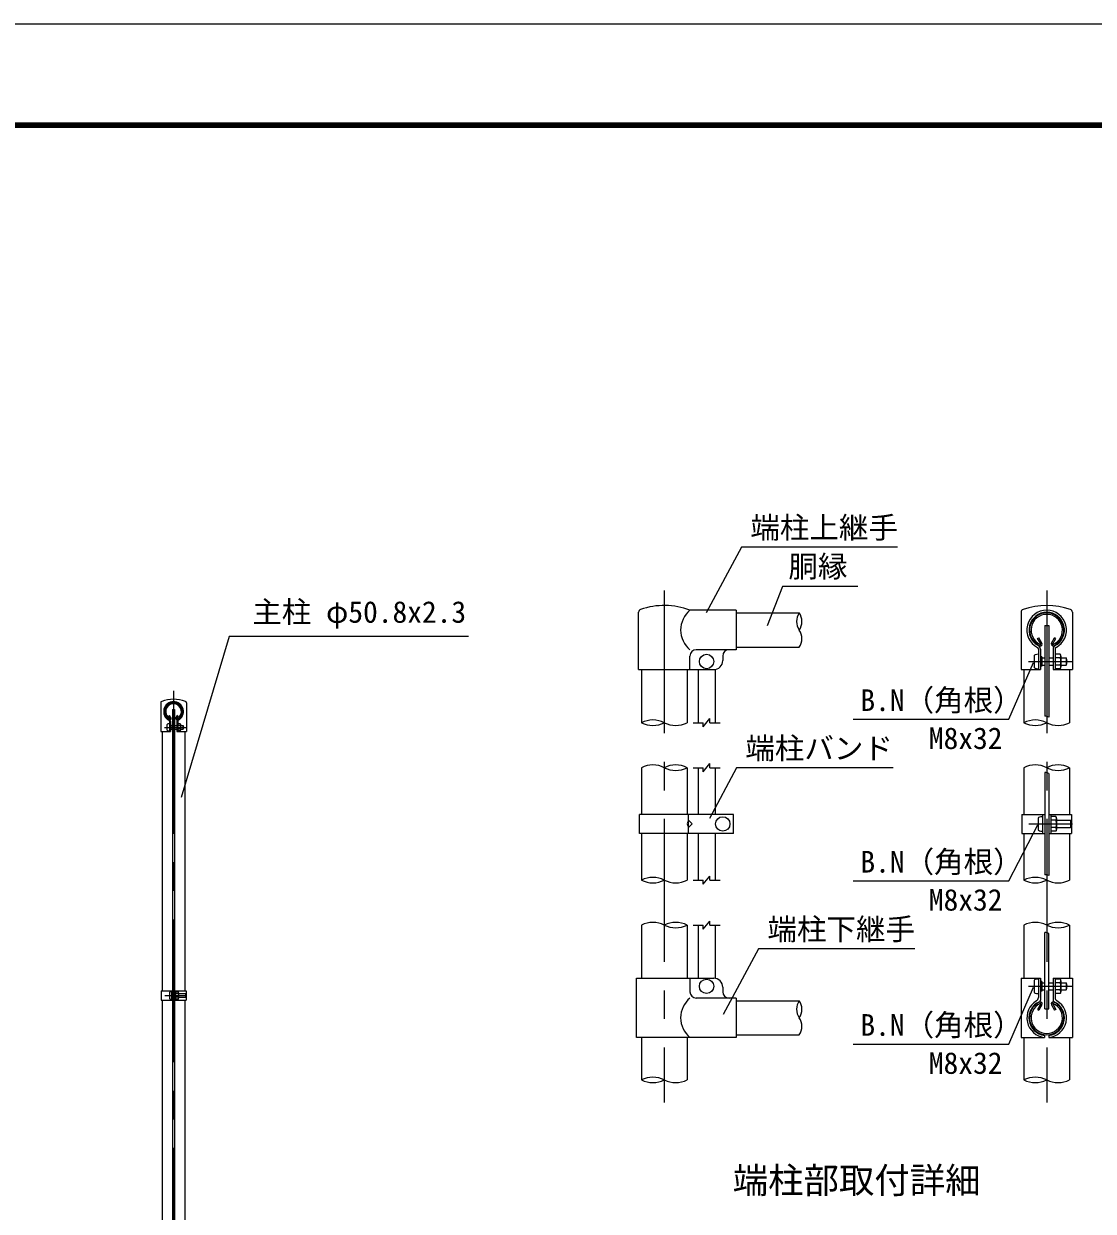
# Model space of a CAD drawing. Units: millimetres, scale not verified. Extents: x -4200 to 4200, y -2970 to 2970.
# Drawn here: x -377 to 2000, y 330 to 2970 of the extents above; entities that cross this region are included whole.
import ezdxf
from ezdxf.enums import TextEntityAlignment as Align

# ---------------------------------------------------------------- set-up
doc = ezdxf.new("R2010")
doc.units = ezdxf.units.MM
doc.header["$LTSCALE"] = 10
doc.linetypes.add('USER1', pattern=[50.8, 31.75, -6.35, 6.35, -6.35])
for name, color, linetype, lineweight in [('0-0_D-TTL-TXT', 7, 'Continuous', 25), ('0-1_D-BMK', 2, 'USER1', 13), ('0-2_D-STR1', 1, 'Continuous', 25), ('0-3_D-STR-DIM', 7, 'Continuous', 13), ('0-9_D-STR3', 3, 'Continuous', 13), ('0-B_D-STR-TXT', 7, 'Continuous', 13), ('0-C_D-TTL', 7, 'Continuous', 25)]:
    doc.layers.add(name, color=color, linetype=linetype, lineweight=lineweight)
doc.styles.add('ＭＳ ゴシック', font='')
doc.styles.get('ＭＳ ゴシック').set_extended_font_data('MS Gothic')

msp = doc.modelspace()

# ---------------------------------------------------------------- linework, layer by layer
at = {"layer": '0-1_D-BMK'}
for p, q in [((1046.97, 1710.33), (1046.97, 572.33)), ((1896.97, 1710.33), (1896.97, 572.33)), ((1856.31, 1552.33), (1954.07, 1552.33)), ((-43.67, 1487.06), (-43.67, -870)), ((-64, 1406.01), (-15.12, 1406.01)), ((1856.89, 1191.33), (1954.64, 1191.33)), ((1856.31, 830.33), (1954.07, 830.33)), ((-62.95, 810.01), (-14.07, 810.01))]:
    msp.add_line(p, q, dxfattribs=at)
at = {"layer": '0-2_D-STR1'}
for p, q in [((1206.97, 1660.33), (1346.97, 1660.33)), ((1206.97, 1584.13), (1346.97, 1584.13)), ((1876.6, 1603.73), (1879.38, 1605.33)), ((1883.62, 1591.57), (1876.6, 1603.73)), ((1886.4, 1593.17), (1879.38, 1605.33)), ((1907.53, 1593.17), (1914.55, 1605.33)), ((1910.31, 1591.57), (1917.33, 1603.73)), ((1917.33, 1603.73), (1914.55, 1605.33)), ((996.17, 1534.33), (996.17, 1416.33)), ((1097.77, 1534.33), (1097.77, 1416.33)), ((1846.17, 1534.33), (1846.17, 1416.33)), ((1947.77, 1534.33), (1947.77, 1416.33)), ((-53.85, 1431.75), (-52.47, 1432.55)), ((-50.35, 1425.67), (-53.85, 1431.75)), ((-48.96, 1426.47), (-52.47, 1432.55)), ((-38.39, 1426.47), (-34.88, 1432.55)), ((-37, 1425.67), (-33.49, 1431.75)), ((-33.49, 1431.75), (-34.88, 1432.55)), ((-69.07, 1397), (-69.07, 820.51)), ((-18.27, 1397), (-18.27, 820.51)), ((996.17, 1316.33), (996.17, 1212.32)), ((1097.77, 1316.33), (1097.77, 1212.32)), ((1846.17, 1316.33), (1846.17, 1212.33)), ((1947.77, 1316.33), (1947.77, 1212.33)), ((996.17, 1170.32), (996.17, 1066.33)), ((1097.77, 1170.32), (1097.77, 1066.33)), ((1846.17, 1170.33), (1846.17, 1066.33)), ((1947.77, 1170.33), (1947.77, 1066.33)), ((996.17, 966.33), (996.17, 848.33)), ((1097.77, 966.33), (1097.77, 848.33)), ((1846.17, 966.33), (1846.17, 848.33)), ((1947.77, 966.33), (1947.77, 848.33)), ((-69.07, 799.51), (-69.07, 170.51)), ((-18.27, 799.51), (-18.27, 170.51)), ((1206.97, 798.43), (1346.97, 798.43)), ((1883.62, 791.09), (1876.6, 778.94)), ((1876.6, 778.94), (1879.38, 777.33)), ((1886.4, 789.49), (1879.38, 777.33)), ((1907.53, 789.49), (1914.55, 777.33)), ((1910.31, 791.09), (1917.33, 778.94)), ((1917.33, 778.94), (1914.55, 777.33)), ((996.17, 716.33), (996.17, 622.33)), ((1097.77, 716.33), (1097.77, 622.33)), ((1206.97, 722.23), (1346.97, 722.23)), ((1846.17, 716.33), (1846.17, 622.33)), ((1947.77, 716.33), (1947.77, 622.33))]:
    msp.add_line(p, q, dxfattribs=at)
for centre, radius, start, end in [((1896.97, 1622.23), 38.1, 294.32478, 245.67522), ((1896.97, 1622.23), 34.89, 294.32478, 245.67522), ((1882.92, 1591.17), 4.01, 245.67522, 30), ((1882.92, 1591.17), 0.802, 245.67522, 30), ((1911.01, 1591.17), 4.01, 150, 294.32478), ((1911.01, 1591.17), 0.802, 150, 294.32478), ((-43.67, 1441), 19.05, 294.32478, 245.67522), ((-43.67, 1441), 17.45, 294.32478, 245.67522), ((-50.69, 1425.47), 2, 245.67522, 30), ((-50.69, 1425.47), 0.401, 245.67522, 30), ((-36.65, 1425.47), 2, 150, 294.32478), ((-36.65, 1425.47), 0.401, 150, 294.32478), ((1896.97, 760.43), 38.1, 114.32478, 65.67522), ((1896.97, 760.43), 34.89, 114.32478, 65.67522), ((1882.92, 791.5), 4.01, 330, 114.32478), ((1882.92, 791.5), 0.802, 330, 114.32478), ((1911.01, 791.5), 4.01, 65.67522, 210), ((1911.01, 791.5), 0.802, 65.67522, 210)]:
    msp.add_arc(centre, radius, start, end, dxfattribs=at)
at = {"layer": '0-3_D-STR-DIM'}
for p, q in [((1110.97, 1416.33), (1133.47, 1416.33)), ((1133.47, 1407.33), (1148.47, 1425.33)), ((1133.47, 1407.33), (1133.47, 1416.33)), ((1148.47, 1416.33), (1148.47, 1425.33)), ((1148.47, 1416.33), (1170.97, 1416.33)), ((1133.47, 1307.33), (1148.47, 1325.33)), ((1148.47, 1316.33), (1148.47, 1325.33)), ((1110.97, 1316.33), (1133.47, 1316.33)), ((1133.47, 1307.33), (1133.47, 1316.33)), ((1148.47, 1316.33), (1170.97, 1316.33)), ((1110.97, 1066.33), (1133.47, 1066.33)), ((1133.47, 1057.33), (1148.47, 1075.33)), ((1133.47, 1057.33), (1133.47, 1066.33)), ((1148.47, 1066.33), (1148.47, 1075.33)), ((1148.47, 1066.33), (1170.97, 1066.33)), ((1110.97, 966.33), (1133.47, 966.33)), ((1133.47, 957.33), (1148.47, 975.33)), ((1133.47, 957.33), (1133.47, 966.33)), ((1148.47, 966.33), (1148.47, 975.33)), ((1148.47, 966.33), (1170.97, 966.33))]:
    msp.add_line(p, q, dxfattribs=at)
for centre, radius, start, end in [((1374.21, 1641.28), 33.24, 145.03504, 214.96496), ((1319.72, 1641.28), 33.24, 325.03504, 34.96496), ((1319.72, 1603.18), 33.24, 325.03422, 34.96578), ((1894.01, 1415.27), 15.36, 60.95271, 95.76063), ((1021.57, 1365.57), 56.76, 63.4184, 116.5816), ((1021.57, 1467.1), 56.76, 243.4184, 296.5816), ((1072.37, 1467.1), 56.76, 243.4184, 296.5816), ((1871.57, 1365.57), 56.76, 63.4184, 116.5816), ((1871.57, 1467.1), 56.76, 243.4184, 296.5816), ((1922.37, 1467.1), 56.76, 243.4184, 296.5816), ((1021.57, 1265.57), 56.76, 63.4184, 116.5816), ((1072.37, 1265.57), 56.76, 63.4184, 116.5816), ((1871.57, 1265.57), 56.76, 63.4184, 116.5816), ((1922.37, 1265.57), 56.76, 63.4184, 116.5816), ((1072.37, 1367.1), 56.76, 243.4184, 296.5816), ((1894.01, 1290.01), 15.36, 60.95271, 95.76063), ((1922.37, 1367.1), 56.76, 243.4184, 296.5816), ((1021.57, 1015.57), 56.76, 63.4184, 116.5816), ((1021.57, 1117.1), 56.76, 243.4184, 296.5816), ((1072.37, 1117.1), 56.76, 243.4184, 296.5816), ((1871.57, 1015.57), 56.76, 63.4184, 116.5816), ((1871.57, 1117.1), 56.76, 243.4184, 296.5816), ((1894.01, 1063.07), 15.36, 60.95271, 95.76063), ((1922.37, 1117.1), 56.76, 243.4184, 296.5816), ((1021.57, 915.57), 56.76, 63.4184, 116.5816), ((1072.37, 915.57), 56.76, 63.4184, 116.5816), ((1072.37, 1017.1), 56.76, 243.4184, 296.5816), ((1871.57, 915.57), 56.76, 63.4184, 116.5816), ((1922.37, 915.57), 56.76, 63.4184, 116.5816), ((1922.37, 1017.1), 56.76, 243.4184, 296.5816), ((1894.01, 934.34), 15.36, 60.95271, 95.76063), ((1374.21, 779.38), 33.24, 145.03504, 214.96496), ((1319.72, 779.38), 33.24, 325.03504, 34.96496), ((1319.72, 741.28), 33.24, 325.03422, 34.96578), ((1021.57, 571.57), 56.76, 63.4184, 116.5816), ((1021.57, 673.1), 56.76, 243.4184, 296.5816), ((1072.37, 673.1), 56.76, 243.4184, 296.5816), ((1871.57, 571.57), 56.76, 63.4184, 116.5816), ((1871.57, 673.1), 56.76, 243.4184, 296.5816), ((1922.37, 673.1), 56.76, 243.4184, 296.5816)]:
    msp.add_arc(centre, radius, start, end, dxfattribs=at)
at = {"layer": '0-9_D-STR3'}
for p, q in [((1206.97, 1666.33), (1104.07, 1666.33)), ((1206.97, 1666.33), (1206.97, 1578.33)), ((989.87, 1534.33), (989.87, 1661.72)), ((1954.07, 1661.72), (1954.07, 1534.33)), ((1954.07, 1661.71), (1954.07, 1534.33)), ((1892.47, 1632.33), (1901.47, 1632.33)), ((1892.47, 1632.33), (1892.47, 1430.56)), ((1901.47, 1632.33), (1901.47, 1428.7)), ((1104.07, 1534.33), (1104.07, 1564.33)), ((1206.97, 1578.33), (1118.07, 1578.33)), ((1176.97, 1564.33), (1176.97, 1554.33)), ((1868.77, 1565.33), (1868.77, 1539.33)), ((1878.37, 1579.99), (1878.37, 1534.33)), ((1882.97, 1579.99), (1882.97, 1534.33)), ((1886.37, 1562.97), (1882.97, 1562.97)), ((1886.37, 1562.97), (1886.37, 1541.7)), ((1886.37, 1560.33), (1892.47, 1560.33)), ((1901.47, 1560.33), (1910.97, 1560.33)), ((1910.97, 1579.99), (1910.97, 1534.33)), ((1915.57, 1579.99), (1915.57, 1534.33)), ((1926.57, 1568.53), (1915.57, 1568.53)), ((1926.57, 1560.43), (1915.57, 1560.43)), ((1928.57, 1564.16), (1928.57, 1540.26)), ((1928.57, 1560.33), (1940.37, 1560.33)), ((1940.37, 1560.33), (1940.37, 1544.33)), ((989.87, 1534.33), (1104.07, 1534.33)), ((1104.07, 1534.33), (1156.97, 1534.33)), ((1121.97, 1534.33), (1121.97, 1416.33)), ((1159.97, 1534.56), (1159.97, 1416.33)), ((1886.37, 1541.7), (1882.97, 1541.7)), ((1886.37, 1544.33), (1892.47, 1544.33)), ((1901.47, 1544.33), (1910.97, 1544.33)), ((1910.97, 1534.33), (1954.07, 1534.33)), ((1926.57, 1544.23), (1915.57, 1544.23)), ((1926.57, 1536.13), (1915.57, 1536.13)), ((1928.57, 1544.33), (1940.37, 1544.33)), ((-15.12, 1460.69), (-15.12, 1397)), ((-45.92, 1446), (-41.42, 1446)), ((-45.92, 1446), (-45.92, -461)), ((-41.42, 1446), (-41.42, -461)), ((-57.77, 1399.51), (-57.77, 1412.51)), ((-52.97, 1419.83), (-52.97, 1397)), ((-50.67, 1419.83), (-50.67, 1397)), ((-48.97, 1411.33), (-50.67, 1411.33)), ((-48.97, 1400.69), (-50.67, 1400.69)), ((-48.97, 1400.69), (-48.97, 1411.33)), ((-48.97, 1410.01), (-45.92, 1410.01)), ((-48.97, 1402.01), (-45.92, 1402.01)), ((-41.42, 1410.01), (-36.67, 1410.01)), ((-41.42, 1402.01), (-36.67, 1402.01)), ((-36.67, 1419.83), (-36.67, 1397)), ((-34.37, 1419.83), (-34.37, 1397)), ((-28.87, 1414.11), (-34.37, 1414.11)), ((-28.87, 1410.06), (-34.37, 1410.06)), ((-28.87, 1401.96), (-34.37, 1401.96)), ((-27.87, 1400.1), (-27.87, 1412.05)), ((-27.87, 1410.01), (-21.97, 1410.01)), ((-27.87, 1402.01), (-21.97, 1402.01)), ((-21.97, 1402.01), (-21.97, 1410.01)), ((-36.67, 1397), (-15.12, 1397)), ((-28.87, 1397.91), (-34.37, 1397.91)), ((1121.97, 1316.33), (1121.97, 1212.32)), ((1159.97, 1316.33), (1159.97, 1212.32)), ((1892.47, 1305.29), (1892.47, 1078.36)), ((1901.47, 1303.43), (1901.47, 1076.5)), ((991.97, 1170.32), (991.97, 1212.32)), ((1200.96, 1212.32), (991.97, 1212.32)), ((1100.61, 1170.32), (1100.61, 1212.32)), ((1200.96, 1170.32), (1200.96, 1212.32)), ((1841.57, 1212.33), (1892.47, 1212.33)), ((1878.27, 1204.33), (1878.27, 1178.33)), ((1887.87, 1212.33), (1887.87, 1170.33)), ((1887.87, 1207.33), (1887.87, 1175.33)), ((1901.47, 1212.33), (1952.37, 1212.33)), ((1906.07, 1212.33), (1906.07, 1170.33)), ((1917.07, 1207.53), (1906.07, 1207.53)), ((1917.07, 1199.43), (1906.07, 1199.43)), ((1919.07, 1203.16), (1919.07, 1179.26)), ((1919.07, 1199.33), (1949.87, 1199.33)), ((1949.87, 1199.33), (1949.87, 1183.33)), ((1952.37, 1212.33), (1952.37, 1170.33)), ((1200.96, 1170.32), (991.97, 1170.32)), ((1121.97, 1170.32), (1121.97, 1066.33)), ((1159.97, 1170.32), (1159.97, 1066.33)), ((1901.47, 1170.33), (1952.37, 1170.33)), ((1917.07, 1183.23), (1906.07, 1183.23)), ((1917.07, 1175.13), (1906.07, 1175.13)), ((1919.07, 1183.33), (1949.87, 1183.33)), ((1121.97, 966.33), (1121.97, 848.33)), ((1159.97, 966.33), (1159.97, 848.11)), ((1892.47, 780.33), (1892.47, 949.63)), ((1901.47, 780.33), (1901.47, 947.77)), ((985.07, 848.33), (1156.97, 848.33)), ((985.07, 716.33), (985.07, 848.33)), ((1104.07, 848.33), (1104.07, 818.33)), ((1839.87, 848.33), (1882.97, 848.33)), ((1839.87, 848.33), (1839.87, 716.33)), ((1878.37, 848.33), (1878.37, 805.35)), ((1882.97, 848.33), (1882.97, 799.82)), ((1910.97, 848.33), (1910.97, 799.82)), ((1910.97, 848.33), (1954.07, 848.33)), ((1915.57, 848.33), (1915.57, 805.35)), ((1926.57, 846.53), (1915.57, 846.53)), ((1954.07, 848.33), (1954.07, 716.33)), ((-71.37, 820.51), (-45.92, 820.51)), ((-48.22, 820.51), (-48.22, 799.51)), ((-41.42, 820.51), (-15.97, 820.51)), ((-39.12, 820.51), (-39.12, 799.51)), ((-15.97, 820.51), (-15.97, 799.51)), ((1176.97, 828.33), (1176.97, 818.33)), ((1868.77, 843.33), (1868.77, 817.33)), ((1886.37, 840.97), (1882.97, 840.97)), ((1886.37, 819.7), (1882.97, 819.7)), ((1886.37, 840.97), (1886.37, 819.7)), ((1886.37, 838.33), (1892.47, 838.33)), ((1886.37, 822.33), (1892.47, 822.33)), ((1901.47, 838.33), (1910.97, 838.33)), ((1901.47, 822.33), (1910.97, 822.33)), ((1926.57, 838.43), (1915.57, 838.43)), ((1926.57, 822.23), (1915.57, 822.23)), ((1928.57, 842.16), (1928.57, 818.26)), ((1928.57, 838.33), (1940.37, 838.33)), ((1928.57, 822.33), (1940.37, 822.33)), ((1940.37, 838.33), (1940.37, 822.33)), ((-53.02, 816.51), (-53.02, 803.51)), ((-48.22, 818.01), (-48.22, 802.01)), ((-48.22, 816.21), (-48.22, 803.81)), ((-41.42, 799.51), (-15.97, 799.51)), ((-33.62, 818.11), (-39.12, 818.11)), ((-39.12, 818.11), (-39.12, 801.91)), ((-39.12, 816.21), (-39.12, 803.81)), ((-33.62, 814.06), (-39.12, 814.06)), ((-33.62, 805.96), (-39.12, 805.96)), ((-33.62, 801.91), (-39.12, 801.91)), ((-32.62, 815.92), (-32.62, 803.97)), ((-32.62, 814.01), (-17.22, 814.01)), ((-32.62, 806.01), (-17.22, 806.01)), ((-17.22, 814.01), (-17.22, 806.01)), ((1206.97, 804.33), (1118.07, 804.33)), ((1206.97, 804.33), (1206.97, 716.33)), ((1926.57, 814.13), (1915.57, 814.13)), ((1892.47, 780.33), (1901.47, 780.33)), ((1206.97, 716.33), (985.07, 716.33)), ((1839.87, 716.33), (1891.97, 716.33)), ((1891.97, 721.25), (1891.97, 716.33)), ((1901.97, 721.25), (1901.97, 716.33)), ((1901.97, 716.33), (1954.07, 716.33))]:
    msp.add_line(p, q, dxfattribs=at)
for points in [[(1839.87, 1661.72), (1839.87, 1534.33), (1882.97, 1534.33)], [(-72.22, 1460.69), (-72.22, 1397), (-50.67, 1397)], [(1841.57, 1212.33), (1841.57, 1170.33), (1892.47, 1170.33)], [(-71.37, 820.51), (-71.37, 799.51), (-45.92, 799.51)]]:
    msp.add_lwpolyline(points, dxfattribs=at)
msp.add_lwpolyline([(1100.61, 1199.32), (1097.96, 1191.32), (1100.61, 1183.32), (1108.61, 1191.32)], close=True, dxfattribs=at)
for centre in [(1140.97, 1552.33), (1176.96, 1191.32), (1140.97, 830.33)]:
    msp.add_circle(centre, 16, dxfattribs=at)
for centre, radius, start, end in [((996.47, 1661.72), 6.6, 109.22051, 180), ((1046.97, 1516.87), 160, 69.0916, 109.22051), ((1140.46, 1622.33), 57.1, 129.59418, 230.40582), ((1846.46, 1661.72), 6.59, 109.08221, 180.02255), ((1896.97, 1516.87), 160, 70.78312, 109.21688), ((1896.97, 1622.33), 44, 298.0884, 241.9116), ((1947.47, 1661.72), 6.59, 359.97745, 70.91779), ((1896.97, 1622.33), 39.4, 298.0884, 241.9116), ((1874.37, 1579.99), 8.6, 0, 61.9116), ((1919.57, 1579.99), 8.6, 118.0884, 180), ((1118.07, 1564.33), 14, 90, 180), ((1190.97, 1564.33), 14, 90, 180), ((1874.37, 1579.99), 4, 0, 61.9116), ((1919.57, 1579.99), 4, 118.0884, 180), ((1911.16, 1552.33), 17.4, 332.26063, 27.73937), ((1923.49, 1564.48), 5.08, 307.21089, 52.78911), ((1925.37, 1552.33), 17, 331.92751, 28.07249), ((1156.97, 1554.33), 20, 270, 0), ((1923.47, 1540.18), 5.1, 307.42505, 52.57495), ((-68.92, 1460.69), 3.3, 109.21688, 180), ((-43.68, 1388.27), 80, 70.77586, 109.21688), ((-43.67, 1441), 22, 298.0884, 241.9116), ((-43.67, 1441), 19.7, 298.0884, 241.9116), ((-18.42, 1460.69), 3.3, 0, 70.77586), ((-54.97, 1419.83), 2, 0, 61.9116), ((-54.97, 1419.83), 4.3, 0, 61.9116), ((-32.37, 1419.83), 4.3, 118.0884, 180), ((-32.37, 1419.83), 2, 118.0884, 180), ((-30.42, 1412.09), 2.55, 307.42505, 52.57495), ((-36.57, 1406.01), 8.7, 332.26063, 27.73937), ((-30.41, 1399.94), 2.54, 307.21089, 52.78911), ((-29.47, 1406.01), 8.5, 331.92751, 28.07249), ((1901.66, 1191.33), 17.4, 332.26063, 27.73937), ((1913.99, 1203.48), 5.08, 307.21089, 52.78911), ((1934.87, 1191.33), 17, 331.92751, 28.07249), ((1913.97, 1179.18), 5.1, 307.42505, 52.57495), ((1156.97, 828.33), 20, 0, 90), ((1923.49, 842.48), 5.08, 307.21089, 52.78911), ((1118.07, 818.33), 14, 180, 270), ((1190.97, 818.33), 14, 180, 270), ((1911.16, 830.33), 17.4, 332.26063, 27.73937), ((1923.47, 818.18), 5.1, 307.42505, 52.57495), ((1925.37, 830.33), 17, 331.92751, 28.07249), ((-35.16, 816.08), 2.54, 307.21089, 52.78911), ((-41.32, 810.01), 8.7, 332.26063, 27.73937), ((-35.17, 803.93), 2.55, 307.42505, 52.57495), ((-24.72, 810.01), 8.5, 331.92751, 28.07249), ((1140.46, 760.33), 57.1, 129.59418, 230.40582), ((1896.97, 760.33), 44, 121.13861, 263.47502), ((1896.97, 760.33), 39.4, 114.50336, 262.7093), ((1869.77, 805.35), 8.6, 301.13861, 0), ((1878.97, 799.82), 4, 294.50336, 0), ((1896.97, 760.33), 44, 276.52498, 58.86139), ((1896.97, 760.33), 39.4, 277.2907, 65.49664), ((1914.97, 799.82), 4, 180, 245.49664), ((1924.17, 805.35), 8.6, 180, 238.86139)]:
    msp.add_arc(centre, radius, start, end, dxfattribs=at)
for centre, major_axis, start_param, end_param in [((1878.37, 1565.33), (9.6, 0), 1.5707963, 3.1415927), ((1878.37, 1539.33), (9.6, 0), 3.1415927, 4.712389), ((-52.97, 1412.51), (4.8, 0), 1.5707963, 3.1415927), ((-52.97, 1399.51), (4.8, 0), 3.1415927, 4.712389), ((1887.87, 1204.33), (9.6, 0), 1.5707963, 3.1415927), ((1887.87, 1178.33), (9.6, 0), 3.1415927, 4.712389), ((1878.37, 843.33), (9.6, 0), 1.5707963, 3.1415927), ((-48.22, 816.51), (4.8, 0), 1.5707963, 3.1415927), ((-48.22, 803.51), (4.8, 0), 3.1415927, 4.712389), ((1878.37, 817.33), (9.6, 0), 3.1415927, 4.712389)]:
    msp.add_ellipse(centre, major_axis=major_axis, ratio=0.3125, start_param=start_param, end_param=end_param, dxfattribs=at)
at = {"layer": '0-B_D-STR-TXT'}
for points in [[(1565.66, 1806.34), (1218.4, 1806.34), (1139.92, 1660.34)], [(1477.12, 1719.02), (1310.1, 1719.02), (1275.39, 1631.53)], [(611.94, 1608), (80.28, 1608), (-27, 1250.38)], [(1466.75, 1424), (1812.82, 1424), (1867.97, 1550.5)], [(1555.37, 1315.86), (1207.21, 1315.86), (1147.65, 1203.52)], [(1466.75, 1064.82), (1812.82, 1064.82), (1877.35, 1189.56)], [(1603.64, 913.76), (1256.38, 913.76), (1177.9, 767.76)], [(1466.75, 702), (1812.82, 702), (1867.97, 828.5)]]:
    msp.add_lwpolyline(points, dxfattribs=at)
at = {"layer": '0-C_D-TTL', "color": 2}
msp.add_lwpolyline([(-4200, 2970), (4200, 2970), (4200, -2970), (-4200, -2970)], close=True, dxfattribs=at)
at = {"layer": '0-C_D-TTL'}
for points in [[(-3930, 2750), (3930, 2750), (3930, -2750), (-3930, -2750)], [(-3927.5, 2747.5), (3927.5, 2747.5), (3927.5, -2747.5), (-3927.5, -2747.5)], [(-3925, 2745), (3925, 2745), (3925, -2745), (-3925, -2745)], [(-3922.5, 2742.5), (3922.5, 2742.5), (3922.5, -2742.5), (-3922.5, -2742.5)], [(-3920, 2740), (3920, 2740), (3920, -2740), (-3920, -2740)]]:
    msp.add_lwpolyline(points, close=True, dxfattribs=at)

# ---------------------------------------------------------------- texts
at = {"layer": '0-0_D-TTL-TXT', "style": 'ＭＳ ゴシック'}
msp.add_text('端柱部取付詳細', height=57.7, dxfattribs=at).set_placement((1199.07, 352.91), align=Align.BOTTOM_LEFT)
at = {"layer": '0-B_D-STR-TXT', "style": 'ＭＳ ゴシック'}
for s, p in [('端柱上継手', (1238.33, 1811.53)), ('胴縁', (1322.87, 1725.31)), ('主柱 φ50.8x2.3', (131.2, 1624.01)), ('B.N（角根）', (1482.99, 1427.93)), ('M8x32', (1635.08, 1343.35)), ('端柱バンド', (1227.14, 1321.04)), ('B.N（角根）', (1482.99, 1068.75)), ('M8x32', (1635.08, 984.17)), ('端柱下継手', (1276.31, 918.95)), ('B.N（角根）', (1482.99, 705.93)), ('M8x32', (1635.08, 621.35))]:
    msp.add_text(s, height=48.09, dxfattribs=at).set_placement(p, align=Align.BOTTOM_LEFT)

doc.saveas('drawing.dxf')
